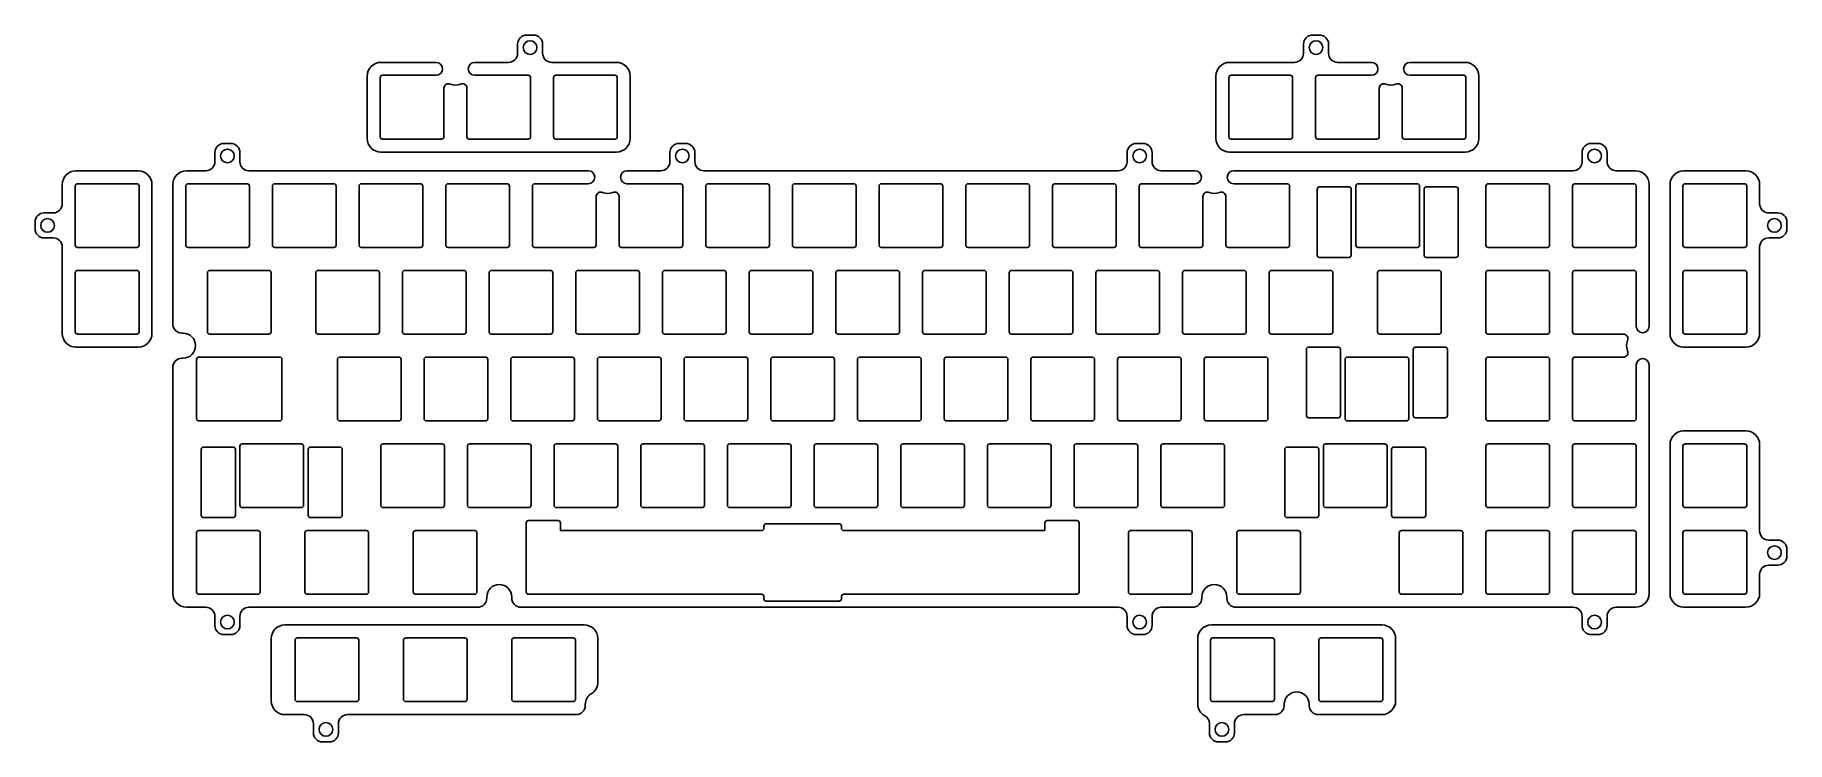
# Model space of a CAD drawing. Header units: millimetres. Extents: x 152 to 537, y -277 to -122.
import ezdxf

# ---------------------------------------------------------------- set-up
doc = ezdxf.new("R2010")
doc.units = ezdxf.units.MM
doc.header["$LTSCALE"] = 1000
doc.header["$MEASUREMENT"] = 0
doc.layers.add('轴孔', color=7, linetype='Continuous')

# ---------------------------------------------------------------- blocks, each defined once
blk = doc.blocks.new('轴孔')
at = {"color": 1}
blk.add_lwpolyline([(22.61826, 94.3612), (22.61826, 81.3612, -0.414213562), (22.11826, 80.8612), (9.11826, 80.8612, -0.414213562), (8.61826, 81.3612), (8.61826, 94.3612, -0.414213562), (9.11826, 94.8612), (22.11826, 94.8612, -0.414213562)], format="xyb", close=True, dxfattribs=at)

msp = doc.modelspace()

# ---------------------------------------------------------------- linework, layer by layer
at = {"color": 1}
for p, q in [((259.83, -121.54), (261.33, -121.54)), ((434.06, -121.54), (432.56, -121.54)), ((257.83, -125.54), (257.83, -123.54)), ((263.33, -123.54), (263.33, -125.54)), ((430.56, -123.54), (430.56, -125.54)), ((436.06, -125.54), (436.06, -123.54)), ((224.78, -130.54), (224.78, -144.24)), ((227.63, -130.89), (227.63, -143.89)), ((227.78, -127.54), (239.91, -127.54)), ((239.91, -130.39), (228.13, -130.39)), ((248.41, -127.54), (255.83, -127.54)), ((260.18, -130.39), (248.41, -130.39)), ((260.68, -143.89), (260.68, -130.89)), ((265.33, -127.54), (279.58, -127.54)), ((265.73, -143.89), (265.73, -130.89)), ((266.23, -130.39), (279.23, -130.39)), ((279.73, -130.89), (279.73, -143.89)), ((282.58, -130.54), (282.58, -144.24)), ((411.31, -130.54), (411.31, -144.24)), ((414.16, -130.89), (414.16, -143.89)), ((428.56, -127.54), (414.31, -127.54)), ((427.66, -130.39), (414.66, -130.39)), ((428.16, -143.89), (428.16, -130.89)), ((433.21, -143.89), (433.21, -130.89)), ((433.71, -130.39), (445.49, -130.39)), ((445.49, -127.54), (438.06, -127.54)), ((466.11, -127.54), (453.99, -127.54)), ((453.99, -130.39), (465.76, -130.39)), ((466.26, -130.89), (466.26, -143.89)), ((469.11, -130.54), (469.11, -144.24)), ((241.63, -143.89), (241.63, -133.22)), ((246.68, -133.22), (246.68, -143.89)), ((447.21, -133.22), (447.21, -143.89)), ((452.26, -143.89), (452.26, -133.22)), ((193.29, -145.36), (194.79, -145.36)), ((228.13, -144.39), (241.13, -144.39)), ((247.18, -144.39), (260.18, -144.39)), ((279.23, -144.39), (266.23, -144.39)), ((293.29, -145.36), (294.79, -145.36)), ((393.79, -145.36), (395.29, -145.36)), ((414.66, -144.39), (427.66, -144.39)), ((446.71, -144.39), (433.71, -144.39)), ((465.76, -144.39), (452.76, -144.39)), ((493.79, -145.36), (495.29, -145.36)), ((191.29, -149.36), (191.29, -147.36)), ((196.79, -147.36), (196.79, -149.36)), ((227.78, -147.24), (279.58, -147.24)), ((291.29, -149.36), (291.29, -147.36)), ((296.79, -147.36), (296.79, -149.36)), ((391.79, -149.36), (391.79, -147.36)), ((397.29, -147.36), (397.29, -149.36)), ((466.11, -147.24), (414.31, -147.24)), ((491.79, -149.36), (491.79, -147.36)), ((497.29, -147.36), (497.29, -149.36)), ((160.76, -151.36), (174.46, -151.36)), ((185.04, -151.36), (189.29, -151.36)), ((198.79, -151.36), (273.36, -151.36)), ((281.86, -151.36), (289.29, -151.36)), ((298.79, -151.36), (389.79, -151.36)), ((399.29, -151.36), (406.71, -151.36)), ((415.21, -151.36), (489.79, -151.36)), ((499.29, -151.36), (503.54, -151.36)), ((527.81, -151.36), (514.11, -151.36)), ((157.76, -158.61), (157.76, -154.36)), ((177.46, -154.36), (177.46, -187.11)), ((182.04, -185.03), (182.04, -154.36)), ((261.09, -154.71), (261.09, -167.71)), ((273.36, -154.21), (261.59, -154.21)), ((275.09, -167.71), (275.09, -157.03)), ((280.14, -157.03), (280.14, -167.71)), ((293.64, -154.21), (281.86, -154.21)), ((294.14, -167.71), (294.14, -154.71)), ((394.44, -154.71), (394.44, -167.71)), ((406.71, -154.21), (394.94, -154.21)), ((408.44, -167.71), (408.44, -157.03)), ((413.49, -157.03), (413.49, -167.71)), ((426.99, -154.21), (415.21, -154.21)), ((427.49, -167.71), (427.49, -154.71)), ((506.54, -154.36), (506.54, -185.53)), ((511.11, -154.36), (511.11, -187.11)), ((530.81, -158.61), (530.81, -154.36)), ((153.76, -160.61), (155.76, -160.61)), ((534.81, -160.61), (532.81, -160.61)), ((151.76, -164.11), (151.76, -162.61)), ((536.81, -164.11), (536.81, -162.61)), ((155.76, -166.11), (153.76, -166.11)), ((157.76, -187.11), (157.76, -168.11)), ((261.59, -168.21), (274.59, -168.21)), ((280.64, -168.21), (293.64, -168.21)), ((394.94, -168.21), (407.94, -168.21)), ((413.99, -168.21), (426.99, -168.21)), ((530.81, -187.11), (530.81, -168.11)), ((532.81, -166.11), (534.81, -166.11)), ((503.19, -173.26), (490.19, -173.26)), ((489.69, -173.76), (489.69, -186.76)), ((503.69, -185.53), (503.69, -173.76)), ((184.29, -187.03), (184.04, -187.03)), ((490.19, -187.26), (500.86, -187.26)), ((174.46, -190.11), (160.76, -190.11)), ((500.86, -192.31), (490.19, -192.31)), ((514.11, -190.11), (527.81, -190.11)), ((182.04, -244.26), (182.04, -194.53)), ((184.04, -192.53), (184.29, -192.53)), ((489.69, -192.81), (489.69, -205.81)), ((503.69, -205.81), (503.69, -194.03)), ((506.54, -194.03), (506.54, -244.26)), ((490.19, -206.31), (503.19, -206.31)), ((511.11, -244.26), (511.11, -211.51)), ((514.11, -208.51), (527.81, -208.51)), ((530.81, -211.51), (530.81, -230.51)), ((259.73, -228.71), (259.73, -243.91)), ((266.73, -228.21), (260.23, -228.21)), ((267.23, -230.41), (267.23, -228.71)), ((267.23, -230.41), (311.48, -230.41)), ((311.98, -229.91), (311.98, -229.41)), ((312.48, -228.91), (328.48, -228.91)), ((328.98, -229.41), (328.98, -229.91)), ((329.48, -230.41), (373.73, -230.41)), ((373.73, -230.41), (373.73, -228.71)), ((374.23, -228.21), (380.73, -228.21)), ((381.23, -228.71), (381.23, -243.91)), ((532.81, -232.51), (534.81, -232.51)), ((536.81, -234.51), (536.81, -236.01)), ((534.81, -238.01), (532.81, -238.01)), ((530.81, -240.01), (530.81, -244.26)), ((251.05, -245.01), (251.05, -245.26)), ((256.55, -245.26), (256.55, -245.01)), ((266.73, -244.41), (260.23, -244.41)), ((266.73, -244.41), (311.48, -244.41)), ((311.98, -244.91), (311.98, -245.41)), ((312.48, -245.91), (328.48, -245.91)), ((328.98, -245.41), (328.98, -244.91)), ((329.48, -244.41), (373.73, -244.41)), ((329.48, -244.41), (380.73, -244.41)), ((408.21, -245.01), (408.21, -245.26)), ((413.71, -245.26), (413.71, -245.01)), ((189.29, -247.26), (185.04, -247.26)), ((191.29, -251.26), (191.29, -249.26)), ((196.79, -249.26), (196.79, -251.26)), ((249.05, -247.26), (198.79, -247.26)), ((298.79, -247.26), (258.55, -247.26)), ((389.79, -247.26), (298.79, -247.26)), ((391.79, -251.26), (391.79, -249.26)), ((397.29, -249.26), (397.29, -251.26)), ((406.21, -247.26), (399.29, -247.26)), ((489.79, -247.26), (415.71, -247.26)), ((491.79, -251.26), (491.79, -249.26)), ((497.29, -249.26), (497.29, -251.26)), ((503.54, -247.26), (499.29, -247.26)), ((527.81, -247.26), (514.11, -247.26)), ((194.79, -253.26), (193.29, -253.26)), ((206.69, -251.15), (272.46, -251.15)), ((209.43, -254), (222.43, -254)), ((233.24, -254), (246.24, -254)), ((257.05, -254), (270.05, -254)), ((395.29, -253.26), (393.79, -253.26)), ((410.3, -251.15), (447.81, -251.15)), ((410.65, -254), (423.65, -254)), ((434.46, -254), (447.46, -254)), ((495.29, -253.26), (493.79, -253.26)), ((203.69, -267.85), (203.69, -254.15)), ((208.93, -267.5), (208.93, -254.5)), ((222.93, -254.5), (222.93, -267.5)), ((232.74, -267.5), (232.74, -254.5)), ((246.74, -254.5), (246.74, -267.5)), ((256.55, -267.5), (256.55, -254.5)), ((270.55, -254.5), (270.55, -267.5)), ((275.46, -263.7), (275.46, -254.15)), ((407.3, -268.48), (407.3, -254.15)), ((410.15, -267.5), (410.15, -254.5)), ((424.15, -254.5), (424.15, -267.5)), ((433.96, -267.5), (433.96, -254.5)), ((447.96, -254.5), (447.96, -267.5)), ((450.81, -254.15), (450.81, -267.85)), ((222.43, -268), (209.43, -268)), ((246.24, -268), (233.24, -268)), ((270.05, -268), (257.05, -268)), ((272.71, -268.6), (272.71, -268.85)), ((423.65, -268), (410.65, -268)), ((426.31, -268.6), (426.31, -268.85)), ((431.81, -268.85), (431.81, -268.6)), ((447.46, -268), (434.46, -268)), ((210.94, -270.85), (206.69, -270.85)), ((212.94, -274.85), (212.94, -272.85)), ((218.44, -272.85), (218.44, -274.85)), ((270.71, -270.85), (220.44, -270.85)), ((409.88, -274.85), (409.88, -272.85)), ((415.38, -272.85), (415.38, -274.85)), ((424.31, -270.85), (417.38, -270.85)), ((447.81, -270.85), (433.81, -270.85)), ((216.44, -276.85), (214.94, -276.85)), ((413.38, -276.85), (411.88, -276.85))]:
    msp.add_line(p, q, dxfattribs=at)
for points in [[(441.06, -155.41), (441.06, -169.91, -0.414214), (440.56, -170.41), (434.06, -170.41, -0.414214), (433.56, -169.91), (433.56, -155.41, -0.414214), (434.06, -154.91), (440.56, -154.91, -0.414214)], [(457.06, -155.41), (457.06, -169.91, 0.414214), (457.56, -170.41), (464.06, -170.41, 0.414214), (464.56, -169.91), (464.56, -155.41, 0.414214), (464.06, -154.91), (457.56, -154.91, 0.414214)], [(438.68, -190.61, 0.414214), (438.18, -190.11), (431.68, -190.11, 0.414214), (431.18, -190.61), (431.18, -205.11, 0.414214), (431.68, -205.61), (438.18, -205.61, 0.414214), (438.68, -205.11)], [(439.68, -205.81), (439.68, -192.81, -0.414214), (440.18, -192.31), (453.18, -192.31, -0.414214), (453.68, -192.81), (453.68, -205.81, -0.414214), (453.18, -206.31), (440.18, -206.31, -0.414214)], [(454.68, -205.11, 0.414214), (455.18, -205.61), (461.68, -205.61, 0.414214), (462.18, -205.11), (462.18, -190.61, 0.414214), (461.68, -190.11), (455.18, -190.11, 0.414214), (454.68, -190.61)], [(195.8, -212.56), (195.8, -227.06, -0.414214), (195.3, -227.56), (188.8, -227.56, -0.414214), (188.3, -227.06), (188.3, -212.56, -0.414214), (188.8, -212.06), (195.3, -212.06, -0.414214)], [(211.8, -212.56), (211.8, -227.06, 0.414214), (212.3, -227.56), (218.8, -227.56, 0.414214), (219.3, -227.06), (219.3, -212.56, 0.414214), (218.8, -212.06), (212.3, -212.06, 0.414214)], [(433.92, -212.56), (433.92, -227.06, -0.414214), (433.42, -227.56), (426.92, -227.56, -0.414214), (426.42, -227.06), (426.42, -212.56, -0.414214), (426.92, -212.06), (433.42, -212.06, -0.414214)], [(449.92, -212.56), (449.92, -227.06, 0.414214), (450.42, -227.56), (456.92, -227.56, 0.414214), (457.42, -227.06), (457.42, -212.56, 0.414214), (456.92, -212.06), (450.42, -212.06, 0.414214)]]:
    msp.add_lwpolyline(points, format="xyb", close=True, dxfattribs=at)
for points in [[(200.77, -206.31), (187.77, -206.31, -0.414214), (187.27, -205.81), (187.27, -192.81, -0.414214), (187.77, -192.31), (200.77, -192.31)], [(192.53, -192.31), (205.53, -192.31, -0.414214), (206.03, -192.81), (206.03, -205.81, -0.414214), (205.53, -206.31), (192.53, -206.31)], [(438.68, -192.31), (438.68, -190.61, 0.414214), (438.18, -190.11), (431.68, -190.11, 0.414214), (431.18, -190.61), (431.18, -192.31)], [(435.42, -211.36), (448.42, -211.36, -0.414214), (448.92, -211.86), (448.92, -224.86, -0.414214), (448.42, -225.36), (435.42, -225.36)]]:
    msp.add_lwpolyline(points, format="xyb", dxfattribs=at)
for centre in [(260.58, -124.29), (433.31, -124.29), (194.04, -148.11), (294.04, -148.11), (394.54, -148.11), (494.54, -148.11), (154.51, -163.36), (534.06, -163.36), (534.06, -235.26), (194.04, -250.51), (394.54, -250.51), (494.54, -250.51), (215.69, -274.1), (412.63, -274.1)]:
    msp.add_circle(centre, 1.5)
for centre, radius, start, end in [((259.83, -123.54), 2, 90, 180), ((261.33, -123.54), 2, 0, 90), ((432.56, -123.54), 2, 90, 180), ((434.06, -123.54), 2, 0, 90), ((255.83, -125.54), 2, 270, 0), ((265.33, -125.54), 2, 180, 270), ((428.56, -125.54), 2, 270, 0), ((438.06, -125.54), 2, 180, 270), ((227.78, -130.54), 3, 90, 180), ((228.13, -130.89), 0.5, 90, 180), ((239.91, -128.97), 1.42, 270, 90), ((248.41, -128.97), 1.42, 90, 270), ((260.18, -130.89), 0.5, 0, 90), ((266.23, -130.89), 0.5, 90, 180), ((279.23, -130.89), 0.5, 0, 90), ((279.58, -130.54), 3, 0, 90), ((414.31, -130.54), 3, 90, 180), ((414.66, -130.89), 0.5, 90, 180), ((427.66, -130.89), 0.5, 0, 90), ((433.71, -130.89), 0.5, 90, 180), ((445.49, -128.97), 1.42, 270, 90), ((453.99, -128.97), 1.42, 90, 270), ((465.76, -130.89), 0.5, 0, 90), ((466.11, -130.54), 3, 0, 90), ((242.63, -133.22), 1, 66.0044, 180), ((244.16, -129.79), 2.75, 246.0044, 293.9956), ((245.68, -133.22), 1, 0, 113.9956), ((448.21, -133.22), 1, 66.0044, 180), ((449.74, -129.79), 2.75, 246.0044, 293.9956), ((451.26, -133.22), 1, 0, 113.9956), ((193.29, -147.36), 2, 90, 180), ((194.79, -147.36), 2, 0, 90), ((227.78, -144.24), 3, 180, 270), ((228.13, -143.89), 0.5, 180, 270), ((241.13, -143.89), 0.5, 270, 0), ((247.18, -143.89), 0.5, 180, 270), ((260.18, -143.89), 0.5, 270, 0), ((266.23, -143.89), 0.5, 180, 270), ((279.23, -143.89), 0.5, 270, 0), ((279.58, -144.24), 3, 270, 0), ((293.29, -147.36), 2, 90, 180), ((294.79, -147.36), 2, 0, 90), ((393.79, -147.36), 2, 90, 180), ((395.29, -147.36), 2, 0, 90), ((414.31, -144.24), 3, 180, 270), ((414.66, -143.89), 0.5, 180, 270), ((427.66, -143.89), 0.5, 270, 0), ((433.71, -143.89), 0.5, 180, 270), ((446.71, -143.89), 0.5, 270, 0), ((452.76, -143.89), 0.5, 180, 270), ((465.76, -143.89), 0.5, 270, 0), ((466.11, -144.24), 3, 270, 0), ((493.79, -147.36), 2, 90, 180), ((495.29, -147.36), 2, 0, 90), ((189.29, -149.36), 2, 270, 0), ((198.79, -149.36), 2, 180, 270), ((289.29, -149.36), 2, 270, 0), ((298.79, -149.36), 2, 180, 270), ((389.79, -149.36), 2, 270, 0), ((399.29, -149.36), 2, 180, 270), ((489.79, -149.36), 2, 270, 0), ((499.29, -149.36), 2, 180, 270), ((160.76, -154.36), 3, 90, 180), ((174.46, -154.36), 3, 0, 90), ((185.04, -154.36), 3, 90, 180), ((273.36, -152.78), 1.42, 270, 90), ((281.86, -152.78), 1.42, 90, 270), ((406.71, -152.78), 1.42, 270, 90), ((415.21, -152.78), 1.42, 90, 270), ((503.54, -154.36), 3, 0, 90), ((514.11, -154.36), 3, 90, 180), ((527.81, -154.36), 3, 0, 90), ((261.59, -154.71), 0.5, 90, 180), ((276.09, -157.03), 1, 66.0044, 180), ((277.61, -153.61), 2.75, 246.0044, 293.9956), ((279.14, -157.03), 1, 0, 113.9956), ((293.64, -154.71), 0.5, 0, 90), ((394.94, -154.71), 0.5, 90, 180), ((409.44, -157.03), 1, 66.0044, 180), ((410.96, -153.61), 2.75, 246.0044, 293.9956), ((412.49, -157.03), 1, 0, 113.9956), ((426.99, -154.71), 0.5, 0, 90), ((153.76, -162.61), 2, 90, 180), ((155.76, -158.61), 2, 270, 0), ((532.81, -158.61), 2, 180, 270), ((534.81, -162.61), 2, 0, 90), ((153.76, -164.11), 2, 180, 270), ((534.81, -164.11), 2, 270, 0), ((155.76, -168.11), 2, 0, 90), ((261.59, -167.71), 0.5, 180, 270), ((274.59, -167.71), 0.5, 270, 0), ((280.64, -167.71), 0.5, 180, 270), ((293.64, -167.71), 0.5, 270, 0), ((394.94, -167.71), 0.5, 180, 270), ((407.94, -167.71), 0.5, 270, 0), ((413.99, -167.71), 0.5, 180, 270), ((426.99, -167.71), 0.5, 270, 0), ((532.81, -168.11), 2, 90, 180), ((490.19, -173.76), 0.5, 90, 180), ((503.19, -173.76), 0.5, 0, 90), ((160.76, -187.11), 3, 180, 270), ((174.46, -187.11), 3, 270, 0), ((184.04, -185.03), 2, 180, 270), ((184.29, -189.78), 2.75, 270, 90), ((490.19, -186.76), 0.5, 180, 270), ((500.86, -188.26), 1, 336.0044, 90), ((504.29, -189.78), 2.75, 156.0044, 203.9956), ((505.11, -185.53), 1.42, 180, 0), ((514.11, -187.11), 3, 180, 270), ((527.81, -187.11), 3, 270, 0), ((490.19, -192.81), 0.5, 90, 180), ((500.86, -191.31), 1, 270, 23.9956), ((184.04, -194.53), 2, 90, 180), ((505.11, -194.03), 1.42, 0, 180), ((490.19, -205.81), 0.5, 180, 270), ((503.19, -205.81), 0.5, 270, 0), ((514.11, -211.51), 3, 90, 180), ((527.81, -211.51), 3, 0, 90), ((260.23, -228.71), 0.5, 90, 180), ((266.73, -228.71), 0.5, 0, 90), ((311.48, -229.91), 0.5, 270, 360), ((312.48, -229.41), 0.5, 90, 180), ((328.48, -229.41), 0.5, 0, 90), ((329.48, -229.91), 0.5, 180, 270), ((374.23, -228.71), 0.5, 90, 180), ((380.73, -228.71), 0.5, 0, 90), ((532.81, -230.51), 2, 180, 270), ((534.81, -234.51), 2, 0, 90), ((532.81, -240.01), 2, 90, 180), ((534.81, -236.01), 2, 270, 0), ((253.8, -245.01), 2.75, 0, 180), ((410.96, -245.01), 2.75, 0, 180), ((185.04, -244.26), 3, 180, 270), ((249.05, -245.26), 2, 270, 0), ((258.55, -245.26), 2, 180, 270), ((260.23, -243.91), 0.5, 180, 270), ((311.48, -244.91), 0.5, 0, 90), ((312.48, -245.41), 0.5, 180, 270), ((328.48, -245.41), 0.5, 270, 0), ((329.48, -244.91), 0.5, 90, 180), ((380.73, -243.91), 0.5, 270, 0), ((406.21, -245.26), 2, 270, 0), ((415.71, -245.26), 2, 180, 270), ((503.54, -244.26), 3, 270, 0), ((514.11, -244.26), 3, 180, 270), ((527.81, -244.26), 3, 270, 0), ((189.29, -249.26), 2, 0, 90), ((198.79, -249.26), 2, 90, 180), ((389.79, -249.26), 2, 0, 90), ((399.29, -249.26), 2, 90, 180), ((489.79, -249.26), 2, 0, 90), ((499.29, -249.26), 2, 90, 180), ((193.29, -251.26), 2, 180, 270), ((194.79, -251.26), 2, 270, 0), ((206.69, -254.15), 3, 90, 180), ((209.43, -254.5), 0.5, 90, 180), ((222.43, -254.5), 0.5, 0, 90), ((233.24, -254.5), 0.5, 90, 180), ((246.24, -254.5), 0.5, 0, 90), ((257.05, -254.5), 0.5, 90, 180), ((270.05, -254.5), 0.5, 0, 90), ((272.46, -254.15), 3, 0, 90), ((393.79, -251.26), 2, 180, 270), ((395.29, -251.26), 2, 270, 0), ((410.3, -254.15), 3, 90, 180), ((410.65, -254.5), 0.5, 90, 180), ((423.65, -254.5), 0.5, 0, 90), ((434.46, -254.5), 0.5, 90, 180), ((447.46, -254.5), 0.5, 0, 90), ((447.81, -254.15), 3, 0, 90), ((493.79, -251.26), 2, 180, 270), ((495.29, -251.26), 2, 270, 0), ((272.46, -263.7), 3, 301.449, 0), ((206.69, -267.85), 3, 180, 270), ((209.43, -267.5), 0.5, 180, 270), ((222.43, -267.5), 0.5, 270, 0), ((233.24, -267.5), 0.5, 180, 270), ((246.24, -267.5), 0.5, 270, 0), ((257.05, -267.5), 0.5, 180, 270), ((270.05, -267.5), 0.5, 270, 0), ((270.71, -268.85), 2, 270, 0), ((275.46, -268.6), 2.75, 121.449, 180), ((410.3, -268.48), 3, 180, 241.0694), ((410.65, -267.5), 0.5, 180, 270), ((423.65, -267.5), 0.5, 270, 0), ((424.31, -268.85), 2, 270, 0), ((429.06, -268.6), 2.75, 0, 180), ((433.81, -268.85), 2, 180, 270), ((434.46, -267.5), 0.5, 180, 270), ((447.46, -267.5), 0.5, 270, 0), ((447.81, -267.85), 3, 270, 0), ((210.94, -272.85), 2, 0, 90), ((220.44, -272.85), 2, 90, 180), ((407.88, -272.85), 2, 0, 61.0694), ((417.38, -272.85), 2, 90, 180), ((214.94, -274.85), 2, 180, 270), ((216.44, -274.85), 2, 270, 0), ((411.88, -274.85), 2, 180, 270), ((413.38, -274.85), 2, 270, 0)]:
    msp.add_arc(centre, radius, start, end, dxfattribs=at)

# ---------------------------------------------------------------- block references
for p, rotation in [((255.48, -176.83), 90.00000000000001), ((255.48, -195.88), 90.00000000000001), ((433.1, -202.74), 270), ((433.1, -221.79), 270)]:
    msp.add_blockref('轴孔', p, dxfattribs=dict(at, rotation=rotation))
for p in [(176.27, -249.07), (195.32, -249.07), (214.37, -249.07), (233.42, -249.07), (290.57, -249.07), (309.62, -249.07), (328.67, -249.07), (347.72, -249.07), (366.77, -249.07), (433.45, -249.07), (462.02, -249.07), (481.07, -249.07), (181.03, -268.12), (204.85, -268.12), (223.9, -268.12), (242.95, -268.12), (262, -268.12), (281.05, -268.12), (300.1, -268.12), (319.15, -268.12), (338.2, -268.12), (357.25, -268.12), (376.3, -268.12), (395.35, -268.12), (414.4, -268.12), (462.02, -268.12), (209.61, -287.17), (228.66, -287.17), (247.71, -287.17), (266.76, -287.17), (285.81, -287.17), (304.86, -287.17), (323.91, -287.17), (342.96, -287.17), (362.01, -287.17), (381.06, -287.17), (400.11, -287.17), (462.02, -287.17), (188.18, -306.22), (219.13, -306.22), (238.18, -306.22), (257.23, -306.22), (276.28, -306.22), (295.33, -306.22), (314.38, -306.22), (333.43, -306.22), (352.48, -306.22), (371.53, -306.22), (390.58, -306.22), (426.3, -306.22), (462.02, -306.22), (481.07, -306.22), (178.65, -325.27), (202.47, -325.27), (226.28, -325.27), (383.44, -325.27), (407.25, -325.27), (442.97, -325.27), (462.02, -325.27), (481.07, -325.27)]:
    msp.add_blockref('轴孔', p, dxfattribs=at)
at = {"color": 1, "xscale": -1, "rotation": 270}
for p in [(433.1, -176.83), (433.1, -195.88)]:
    msp.add_blockref('轴孔', p, dxfattribs=at)
at = {"layer": '轴孔', "linetype": 'Continuous'}
msp.add_blockref('轴孔', (438.21, -268.12), dxfattribs=at)

doc.saveas('drawing.dxf')
